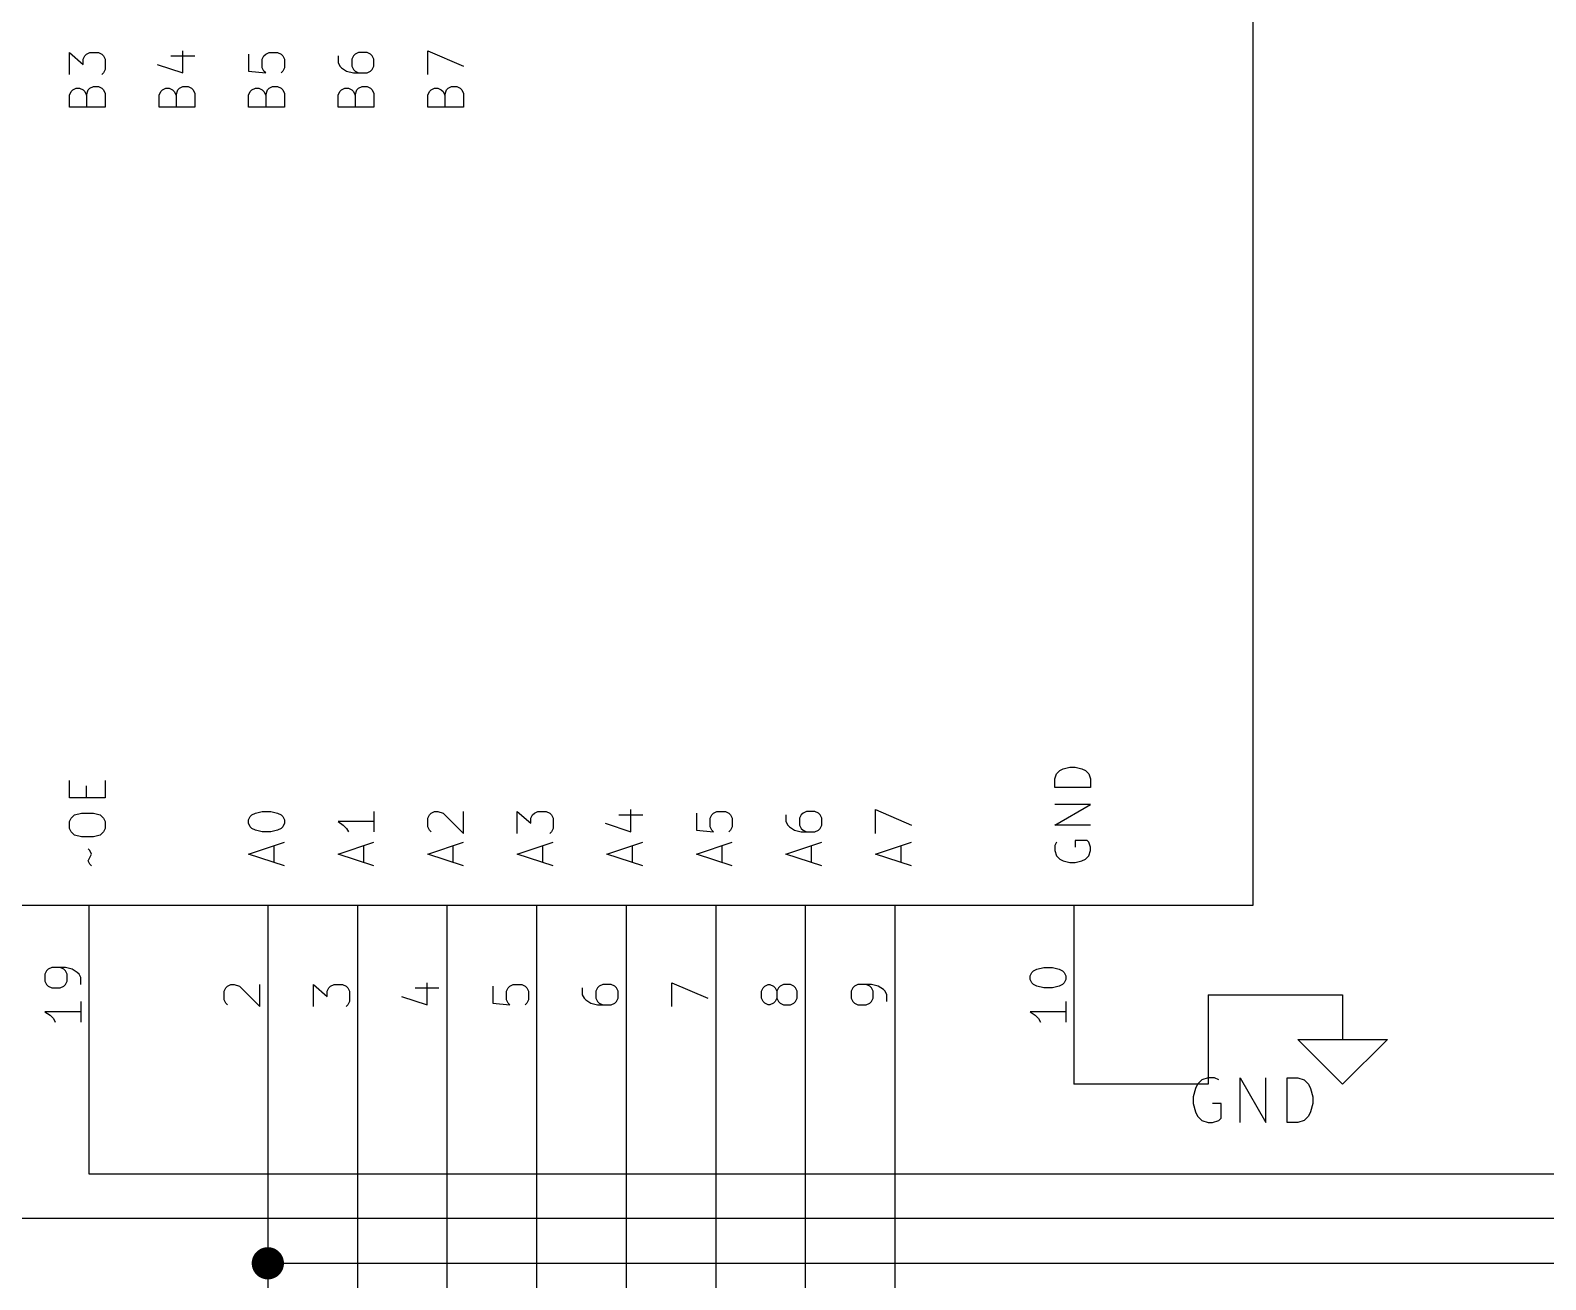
# Model space of a CAD drawing. Extents: x 0.4 to 11.3, y -7.9 to -0.4.
# Drawn here: x 4.685 to 6.377, y -3.318 to -1.923 of the extents above; entities that cross this region are included whole.
import ezdxf

# ---------------------------------------------------------------- set-up
doc = ezdxf.new("R2010")
doc.units = 0
doc.header["$MEASUREMENT"] = 0
for name, color, linetype in [('CYAN2', 4, 'CONTINUOUS'), ('GREEN3', 91, 'CONTINUOUS'), ('LYELLOW', 51, 'CONTINUOUS'), ('RED2', 1, 'CONTINUOUS'), ('RED3', 11, 'CONTINUOUS')]:
    doc.layers.add(name, color=color, linetype=linetype)

msp = doc.modelspace()

# ---------------------------------------------------------------- linework, layer by layer
at = {"layer": 'CYAN2', "linetype": 'CONTINUOUS'}
for p, q in [((4.7285, -1.9724), (4.7285, -1.9476)), ((4.7285, -1.9476), (4.7437, -1.9609)), ((4.7285, -1.9724), (4.7285, -1.9476)), ((4.7285, -1.9476), (4.7437, -1.9609)), ((4.7437, -1.9552), (4.7456, -1.9514)), ((4.7437, -1.9552), (4.7456, -1.9514)), ((4.7437, -1.9609), (4.7437, -1.9552)), ((4.7437, -1.9609), (4.7437, -1.9552)), ((4.7456, -1.9514), (4.7476, -1.9495)), ((4.7456, -1.9514), (4.7476, -1.9495)), ((4.7476, -1.9495), (4.7514, -1.9476)), ((4.7476, -1.9495), (4.7514, -1.9476)), ((4.7514, -1.9476), (4.7609, -1.9476)), ((4.7514, -1.9476), (4.7609, -1.9476)), ((4.7609, -1.9476), (4.7647, -1.9495)), ((4.7609, -1.9476), (4.7647, -1.9495)), ((4.7647, -1.9495), (4.7666, -1.9514)), ((4.7647, -1.9495), (4.7666, -1.9514)), ((4.7666, -1.9514), (4.7685, -1.9552)), ((4.7666, -1.9514), (4.7685, -1.9552)), ((4.7685, -1.9552), (4.7685, -1.9667)), ((4.7685, -1.9552), (4.7685, -1.9667)), ((4.8266, -1.9609), (4.8552, -1.9705)), ((4.8266, -1.9609), (4.8552, -1.9705)), ((4.8418, -1.9514), (4.8685, -1.9514)), ((4.8418, -1.9514), (4.8685, -1.9514)), ((4.8552, -1.9705), (4.8552, -1.9457)), ((4.8552, -1.9705), (4.8552, -1.9457)), ((4.9285, -1.9495), (4.9285, -1.9686)), ((4.9285, -1.9495), (4.9285, -1.9686)), ((4.9437, -1.9552), (4.9456, -1.9514)), ((4.9437, -1.9552), (4.9456, -1.9514)), ((4.9437, -1.9648), (4.9437, -1.9552)), ((4.9437, -1.9648), (4.9437, -1.9552)), ((4.9456, -1.9514), (4.9476, -1.9495)), ((4.9456, -1.9514), (4.9476, -1.9495)), ((4.9476, -1.9495), (4.9514, -1.9476)), ((4.9476, -1.9495), (4.9514, -1.9476)), ((4.9514, -1.9476), (4.9609, -1.9476)), ((4.9514, -1.9476), (4.9609, -1.9476)), ((4.9609, -1.9476), (4.9647, -1.9495)), ((4.9609, -1.9476), (4.9647, -1.9495)), ((4.9647, -1.9495), (4.9666, -1.9514)), ((4.9647, -1.9495), (4.9666, -1.9514)), ((4.9666, -1.9514), (4.9685, -1.9552)), ((4.9666, -1.9514), (4.9685, -1.9552)), ((4.9685, -1.9552), (4.9685, -1.9648)), ((4.9685, -1.9552), (4.9685, -1.9648)), ((5.0285, -1.9514), (5.0285, -1.959)), ((5.0285, -1.9514), (5.0285, -1.959)), ((5.0285, -1.959), (5.0304, -1.9629)), ((5.0285, -1.959), (5.0304, -1.9629)), ((5.0456, -1.9514), (5.0437, -1.9552)), ((5.0456, -1.9514), (5.0437, -1.9552)), ((5.0437, -1.9552), (5.0437, -1.9629)), ((5.0437, -1.9552), (5.0437, -1.9629)), ((5.0476, -1.9495), (5.0456, -1.9514)), ((5.0476, -1.9495), (5.0456, -1.9514)), ((5.0514, -1.9476), (5.0476, -1.9495)), ((5.0514, -1.9476), (5.0476, -1.9495)), ((5.0609, -1.9476), (5.0514, -1.9476)), ((5.0609, -1.9476), (5.0514, -1.9476)), ((5.0647, -1.9495), (5.0609, -1.9476)), ((5.0647, -1.9495), (5.0609, -1.9476)), ((5.0666, -1.9514), (5.0647, -1.9495)), ((5.0666, -1.9514), (5.0647, -1.9495)), ((5.0685, -1.9552), (5.0666, -1.9514)), ((5.0685, -1.9552), (5.0666, -1.9514)), ((5.0685, -1.9629), (5.0685, -1.9552)), ((5.0685, -1.9629), (5.0685, -1.9552)), ((5.1285, -1.9724), (5.1285, -1.9457)), ((5.1285, -1.9457), (5.1685, -1.9629)), ((5.1285, -1.9724), (5.1285, -1.9457)), ((5.1285, -1.9457), (5.1685, -1.9629)), ((4.7666, -1.9705), (4.7647, -1.9724)), ((4.7666, -1.9705), (4.7647, -1.9724)), ((4.7685, -1.9667), (4.7666, -1.9705)), ((4.7685, -1.9667), (4.7666, -1.9705)), ((4.9285, -1.9686), (4.9476, -1.9705)), ((4.9285, -1.9686), (4.9476, -1.9705)), ((4.9456, -1.9686), (4.9437, -1.9648)), ((4.9456, -1.9686), (4.9437, -1.9648)), ((4.9476, -1.9705), (4.9456, -1.9686)), ((4.9476, -1.9705), (4.9456, -1.9686)), ((4.9666, -1.9686), (4.9647, -1.9705)), ((4.9666, -1.9686), (4.9647, -1.9705)), ((4.9685, -1.9648), (4.9666, -1.9686)), ((4.9685, -1.9648), (4.9666, -1.9686)), ((5.0304, -1.9629), (5.0323, -1.9648)), ((5.0304, -1.9629), (5.0323, -1.9648)), ((5.0323, -1.9648), (5.038, -1.9686)), ((5.0323, -1.9648), (5.038, -1.9686)), ((5.038, -1.9686), (5.0456, -1.9705)), ((5.038, -1.9686), (5.0456, -1.9705)), ((5.0437, -1.9629), (5.0456, -1.9667)), ((5.0437, -1.9629), (5.0456, -1.9667)), ((5.0456, -1.9667), (5.0476, -1.9686)), ((5.0456, -1.9667), (5.0476, -1.9686)), ((5.0456, -1.9705), (5.0609, -1.9705)), ((5.0456, -1.9705), (5.0609, -1.9705)), ((5.0476, -1.9686), (5.0514, -1.9705)), ((5.0476, -1.9686), (5.0514, -1.9705)), ((5.0609, -1.9705), (5.0647, -1.9686)), ((5.0609, -1.9705), (5.0647, -1.9686)), ((5.0647, -1.9686), (5.0666, -1.9667)), ((5.0647, -1.9686), (5.0666, -1.9667)), ((5.0666, -1.9667), (5.0685, -1.9629)), ((5.0666, -1.9667), (5.0685, -1.9629)), ((4.7285, -1.9952), (4.7304, -1.9914)), ((4.7285, -1.9952), (4.7304, -1.9914)), ((4.7285, -2.0086), (4.7285, -1.9952)), ((4.7285, -2.0086), (4.7285, -1.9952)), ((4.7304, -1.9914), (4.7323, -1.9895)), ((4.7304, -1.9914), (4.7323, -1.9895)), ((4.7323, -1.9895), (4.7361, -1.9876)), ((4.7323, -1.9895), (4.7361, -1.9876)), ((4.7361, -1.9876), (4.7399, -1.9876)), ((4.7361, -1.9876), (4.7399, -1.9876)), ((4.7399, -1.9876), (4.7437, -1.9895)), ((4.7399, -1.9876), (4.7437, -1.9895)), ((4.7437, -1.9895), (4.7456, -1.9914)), ((4.7437, -1.9895), (4.7456, -1.9914)), ((4.7456, -1.9914), (4.7476, -1.9952)), ((4.7456, -1.9914), (4.7476, -1.9952)), ((4.7476, -1.9952), (4.7495, -1.9895)), ((4.7476, -1.9952), (4.7495, -1.9895)), ((4.7476, -1.9952), (4.7476, -2.0086)), ((4.7476, -1.9952), (4.7476, -2.0086)), ((4.7495, -1.9895), (4.7514, -1.9876)), ((4.7495, -1.9895), (4.7514, -1.9876)), ((4.7514, -1.9876), (4.7552, -1.9857)), ((4.7514, -1.9876), (4.7552, -1.9857)), ((4.7552, -1.9857), (4.7609, -1.9857)), ((4.7552, -1.9857), (4.7609, -1.9857)), ((4.7609, -1.9857), (4.7647, -1.9876)), ((4.7609, -1.9857), (4.7647, -1.9876)), ((4.7647, -1.9876), (4.7666, -1.9895)), ((4.7647, -1.9876), (4.7666, -1.9895)), ((4.7666, -1.9895), (4.7685, -1.9933)), ((4.7666, -1.9895), (4.7685, -1.9933)), ((4.7685, -1.9933), (4.7685, -2.0086)), ((4.7685, -1.9933), (4.7685, -2.0086)), ((4.8285, -1.9952), (4.8304, -1.9914)), ((4.8285, -1.9952), (4.8304, -1.9914)), ((4.8285, -2.0086), (4.8285, -1.9952)), ((4.8285, -2.0086), (4.8285, -1.9952)), ((4.8304, -1.9914), (4.8323, -1.9895)), ((4.8304, -1.9914), (4.8323, -1.9895)), ((4.8323, -1.9895), (4.8361, -1.9876)), ((4.8323, -1.9895), (4.8361, -1.9876)), ((4.8361, -1.9876), (4.8399, -1.9876)), ((4.8361, -1.9876), (4.8399, -1.9876)), ((4.8399, -1.9876), (4.8437, -1.9895)), ((4.8399, -1.9876), (4.8437, -1.9895)), ((4.8437, -1.9895), (4.8456, -1.9914)), ((4.8437, -1.9895), (4.8456, -1.9914)), ((4.8456, -1.9914), (4.8476, -1.9952)), ((4.8456, -1.9914), (4.8476, -1.9952)), ((4.8476, -1.9952), (4.8495, -1.9895)), ((4.8476, -1.9952), (4.8495, -1.9895)), ((4.8476, -1.9952), (4.8476, -2.0086)), ((4.8476, -1.9952), (4.8476, -2.0086)), ((4.8495, -1.9895), (4.8514, -1.9876)), ((4.8495, -1.9895), (4.8514, -1.9876)), ((4.8514, -1.9876), (4.8552, -1.9857)), ((4.8514, -1.9876), (4.8552, -1.9857)), ((4.8552, -1.9857), (4.8609, -1.9857)), ((4.8552, -1.9857), (4.8609, -1.9857)), ((4.8609, -1.9857), (4.8647, -1.9876)), ((4.8609, -1.9857), (4.8647, -1.9876)), ((4.8647, -1.9876), (4.8666, -1.9895)), ((4.8647, -1.9876), (4.8666, -1.9895)), ((4.8666, -1.9895), (4.8685, -1.9933)), ((4.8666, -1.9895), (4.8685, -1.9933)), ((4.8685, -1.9933), (4.8685, -2.0086)), ((4.8685, -1.9933), (4.8685, -2.0086)), ((4.9285, -1.9952), (4.9304, -1.9914)), ((4.9285, -1.9952), (4.9304, -1.9914)), ((4.9285, -2.0086), (4.9285, -1.9952)), ((4.9285, -2.0086), (4.9285, -1.9952)), ((4.9304, -1.9914), (4.9323, -1.9895)), ((4.9304, -1.9914), (4.9323, -1.9895)), ((4.9323, -1.9895), (4.9361, -1.9876)), ((4.9323, -1.9895), (4.9361, -1.9876)), ((4.9361, -1.9876), (4.9399, -1.9876)), ((4.9361, -1.9876), (4.9399, -1.9876)), ((4.9399, -1.9876), (4.9437, -1.9895)), ((4.9399, -1.9876), (4.9437, -1.9895)), ((4.9437, -1.9895), (4.9456, -1.9914)), ((4.9437, -1.9895), (4.9456, -1.9914)), ((4.9456, -1.9914), (4.9476, -1.9952)), ((4.9456, -1.9914), (4.9476, -1.9952)), ((4.9476, -1.9952), (4.9495, -1.9895)), ((4.9476, -1.9952), (4.9495, -1.9895)), ((4.9476, -1.9952), (4.9476, -2.0086)), ((4.9476, -1.9952), (4.9476, -2.0086)), ((4.9495, -1.9895), (4.9514, -1.9876)), ((4.9495, -1.9895), (4.9514, -1.9876)), ((4.9514, -1.9876), (4.9552, -1.9857)), ((4.9514, -1.9876), (4.9552, -1.9857)), ((4.9552, -1.9857), (4.9609, -1.9857)), ((4.9552, -1.9857), (4.9609, -1.9857)), ((4.9609, -1.9857), (4.9647, -1.9876)), ((4.9609, -1.9857), (4.9647, -1.9876)), ((4.9647, -1.9876), (4.9666, -1.9895)), ((4.9647, -1.9876), (4.9666, -1.9895)), ((4.9666, -1.9895), (4.9685, -1.9933)), ((4.9666, -1.9895), (4.9685, -1.9933)), ((4.9685, -1.9933), (4.9685, -2.0086)), ((4.9685, -1.9933), (4.9685, -2.0086)), ((5.0285, -1.9952), (5.0304, -1.9914)), ((5.0285, -1.9952), (5.0304, -1.9914)), ((5.0285, -2.0086), (5.0285, -1.9952)), ((5.0285, -2.0086), (5.0285, -1.9952)), ((5.0304, -1.9914), (5.0323, -1.9895)), ((5.0304, -1.9914), (5.0323, -1.9895)), ((5.0323, -1.9895), (5.0361, -1.9876)), ((5.0323, -1.9895), (5.0361, -1.9876)), ((5.0361, -1.9876), (5.0399, -1.9876)), ((5.0361, -1.9876), (5.0399, -1.9876)), ((5.0399, -1.9876), (5.0437, -1.9895)), ((5.0399, -1.9876), (5.0437, -1.9895)), ((5.0437, -1.9895), (5.0456, -1.9914)), ((5.0437, -1.9895), (5.0456, -1.9914)), ((5.0456, -1.9914), (5.0476, -1.9952)), ((5.0456, -1.9914), (5.0476, -1.9952)), ((5.0476, -1.9952), (5.0495, -1.9895)), ((5.0476, -1.9952), (5.0495, -1.9895)), ((5.0476, -1.9952), (5.0476, -2.0086)), ((5.0476, -1.9952), (5.0476, -2.0086)), ((5.0495, -1.9895), (5.0514, -1.9876)), ((5.0495, -1.9895), (5.0514, -1.9876)), ((5.0514, -1.9876), (5.0552, -1.9857)), ((5.0514, -1.9876), (5.0552, -1.9857)), ((5.0552, -1.9857), (5.0609, -1.9857)), ((5.0552, -1.9857), (5.0609, -1.9857)), ((5.0609, -1.9857), (5.0647, -1.9876)), ((5.0609, -1.9857), (5.0647, -1.9876)), ((5.0647, -1.9876), (5.0666, -1.9895)), ((5.0647, -1.9876), (5.0666, -1.9895)), ((5.0666, -1.9895), (5.0685, -1.9933)), ((5.0666, -1.9895), (5.0685, -1.9933)), ((5.0685, -1.9933), (5.0685, -2.0086)), ((5.0685, -1.9933), (5.0685, -2.0086)), ((5.1285, -1.9952), (5.1304, -1.9914)), ((5.1285, -1.9952), (5.1304, -1.9914)), ((5.1285, -2.0086), (5.1285, -1.9952)), ((5.1285, -2.0086), (5.1285, -1.9952)), ((5.1304, -1.9914), (5.1323, -1.9895)), ((5.1304, -1.9914), (5.1323, -1.9895)), ((5.1323, -1.9895), (5.1361, -1.9876)), ((5.1323, -1.9895), (5.1361, -1.9876)), ((5.1361, -1.9876), (5.1399, -1.9876)), ((5.1361, -1.9876), (5.1399, -1.9876)), ((5.1399, -1.9876), (5.1437, -1.9895)), ((5.1399, -1.9876), (5.1437, -1.9895)), ((5.1437, -1.9895), (5.1456, -1.9914)), ((5.1437, -1.9895), (5.1456, -1.9914)), ((5.1456, -1.9914), (5.1476, -1.9952)), ((5.1456, -1.9914), (5.1476, -1.9952)), ((5.1476, -1.9952), (5.1495, -1.9895)), ((5.1476, -1.9952), (5.1495, -1.9895)), ((5.1476, -1.9952), (5.1476, -2.0086)), ((5.1476, -1.9952), (5.1476, -2.0086)), ((5.1495, -1.9895), (5.1514, -1.9876)), ((5.1495, -1.9895), (5.1514, -1.9876)), ((5.1514, -1.9876), (5.1552, -1.9857)), ((5.1514, -1.9876), (5.1552, -1.9857)), ((5.1552, -1.9857), (5.1609, -1.9857)), ((5.1552, -1.9857), (5.1609, -1.9857)), ((5.1609, -1.9857), (5.1647, -1.9876)), ((5.1609, -1.9857), (5.1647, -1.9876)), ((5.1647, -1.9876), (5.1666, -1.9895)), ((5.1647, -1.9876), (5.1666, -1.9895)), ((5.1666, -1.9895), (5.1685, -1.9933)), ((5.1666, -1.9895), (5.1685, -1.9933)), ((5.1685, -1.9933), (5.1685, -2.0086)), ((5.1685, -1.9933), (5.1685, -2.0086)), ((4.7685, -2.0086), (4.7285, -2.0086)), ((4.7685, -2.0086), (4.7285, -2.0086)), ((4.8685, -2.0086), (4.8285, -2.0086)), ((4.8685, -2.0086), (4.8285, -2.0086)), ((4.9685, -2.0086), (4.9285, -2.0086)), ((4.9685, -2.0086), (4.9285, -2.0086)), ((5.0685, -2.0086), (5.0285, -2.0086)), ((5.0685, -2.0086), (5.0285, -2.0086)), ((5.1685, -2.0086), (5.1285, -2.0086)), ((5.1685, -2.0086), (5.1285, -2.0086)), ((5.8285, -2.759), (5.8304, -2.7533)), ((5.8285, -2.759), (5.8304, -2.7533)), ((5.8304, -2.7533), (5.8342, -2.7495)), ((5.8304, -2.7533), (5.8342, -2.7495)), ((5.8342, -2.7495), (5.838, -2.7476)), ((5.8342, -2.7495), (5.838, -2.7476)), ((5.838, -2.7476), (5.8456, -2.7457)), ((5.838, -2.7476), (5.8456, -2.7457)), ((5.8456, -2.7457), (5.8514, -2.7457)), ((5.8456, -2.7457), (5.8514, -2.7457)), ((5.8514, -2.7457), (5.859, -2.7476)), ((5.8514, -2.7457), (5.859, -2.7476)), ((5.859, -2.7476), (5.8628, -2.7495)), ((5.859, -2.7476), (5.8628, -2.7495)), ((5.8628, -2.7495), (5.8666, -2.7533)), ((5.8628, -2.7495), (5.8666, -2.7533)), ((5.8666, -2.7533), (5.8685, -2.759)), ((5.8666, -2.7533), (5.8685, -2.759)), ((4.7285, -2.78), (4.7285, -2.7609)), ((4.7285, -2.78), (4.7285, -2.7609)), ((4.7476, -2.78), (4.7476, -2.7667)), ((4.7476, -2.78), (4.7476, -2.7667)), ((4.7685, -2.7609), (4.7685, -2.78)), ((4.7685, -2.7609), (4.7685, -2.78)), ((5.8285, -2.7686), (5.8285, -2.759)), ((5.8285, -2.7686), (5.8285, -2.759)), ((5.8685, -2.7686), (5.8285, -2.7686)), ((5.8685, -2.7686), (5.8285, -2.7686)), ((5.8685, -2.759), (5.8685, -2.7686)), ((5.8685, -2.759), (5.8685, -2.7686)), ((4.7685, -2.78), (4.7285, -2.78)), ((4.7685, -2.78), (4.7285, -2.78)), ((5.8285, -2.8105), (5.8685, -2.7876)), ((5.8685, -2.7876), (5.8285, -2.7876)), ((5.8285, -2.8105), (5.8685, -2.7876)), ((5.8685, -2.7876), (5.8285, -2.7876)), ((4.7285, -2.8067), (4.7304, -2.8029)), ((4.7285, -2.8067), (4.7304, -2.8029)), ((4.7285, -2.8143), (4.7285, -2.8067)), ((4.7285, -2.8143), (4.7285, -2.8067)), ((4.7304, -2.8029), (4.7342, -2.799)), ((4.7304, -2.8029), (4.7342, -2.799)), ((4.7342, -2.799), (4.7418, -2.7971)), ((4.7342, -2.799), (4.7418, -2.7971)), ((4.7418, -2.7971), (4.7552, -2.7971)), ((4.7418, -2.7971), (4.7552, -2.7971)), ((4.7552, -2.7971), (4.7628, -2.799)), ((4.7552, -2.7971), (4.7628, -2.799)), ((4.7628, -2.799), (4.7666, -2.8029)), ((4.7628, -2.799), (4.7666, -2.8029)), ((4.7666, -2.8029), (4.7685, -2.8067)), ((4.7666, -2.8029), (4.7685, -2.8067)), ((4.7685, -2.8067), (4.7685, -2.8143)), ((4.7685, -2.8067), (4.7685, -2.8143)), ((4.9285, -2.8048), (4.9304, -2.8009)), ((4.9285, -2.8048), (4.9304, -2.8009)), ((4.9285, -2.8086), (4.9285, -2.8048)), ((4.9285, -2.8086), (4.9285, -2.8048)), ((4.9304, -2.8009), (4.9323, -2.799)), ((4.9304, -2.8009), (4.9323, -2.799)), ((4.9323, -2.799), (4.9361, -2.7971)), ((4.9323, -2.799), (4.9361, -2.7971)), ((4.9361, -2.7971), (4.9437, -2.7952)), ((4.9361, -2.7971), (4.9437, -2.7952)), ((4.9437, -2.7952), (4.9533, -2.7952)), ((4.9437, -2.7952), (4.9533, -2.7952)), ((4.9533, -2.7952), (4.9609, -2.7971)), ((4.9533, -2.7952), (4.9609, -2.7971)), ((4.9609, -2.7971), (4.9647, -2.799)), ((4.9609, -2.7971), (4.9647, -2.799)), ((4.9647, -2.799), (4.9666, -2.8009)), ((4.9647, -2.799), (4.9666, -2.8009)), ((4.9666, -2.8009), (4.9685, -2.8048)), ((4.9666, -2.8009), (4.9685, -2.8048)), ((4.9685, -2.8048), (4.9685, -2.8086)), ((4.9685, -2.8048), (4.9685, -2.8086)), ((5.0685, -2.8067), (5.0285, -2.8067)), ((5.0285, -2.8067), (5.0342, -2.8105)), ((5.0685, -2.8067), (5.0285, -2.8067)), ((5.0285, -2.8067), (5.0342, -2.8105)), ((5.0685, -2.7952), (5.0685, -2.8181)), ((5.0685, -2.7952), (5.0685, -2.8181)), ((5.1285, -2.8029), (5.1304, -2.799)), ((5.1285, -2.8029), (5.1304, -2.799)), ((5.1285, -2.8124), (5.1285, -2.8029)), ((5.1285, -2.8124), (5.1285, -2.8029)), ((5.1304, -2.799), (5.1323, -2.7971)), ((5.1304, -2.799), (5.1323, -2.7971)), ((5.1323, -2.7971), (5.1361, -2.7952)), ((5.1323, -2.7971), (5.1361, -2.7952)), ((5.1361, -2.7952), (5.1399, -2.7952)), ((5.1361, -2.7952), (5.1399, -2.7952)), ((5.1399, -2.7952), (5.1456, -2.7971)), ((5.1399, -2.7952), (5.1456, -2.7971)), ((5.1456, -2.7971), (5.1685, -2.82)), ((5.1456, -2.7971), (5.1685, -2.82)), ((5.1685, -2.82), (5.1685, -2.7952)), ((5.1685, -2.82), (5.1685, -2.7952)), ((5.2285, -2.82), (5.2285, -2.7952)), ((5.2285, -2.7952), (5.2437, -2.8086)), ((5.2285, -2.82), (5.2285, -2.7952)), ((5.2285, -2.7952), (5.2437, -2.8086)), ((5.2437, -2.8029), (5.2456, -2.799)), ((5.2437, -2.8029), (5.2456, -2.799)), ((5.2437, -2.8086), (5.2437, -2.8029)), ((5.2437, -2.8086), (5.2437, -2.8029)), ((5.2456, -2.799), (5.2476, -2.7971)), ((5.2456, -2.799), (5.2476, -2.7971)), ((5.2476, -2.7971), (5.2514, -2.7952)), ((5.2476, -2.7971), (5.2514, -2.7952)), ((5.2514, -2.7952), (5.2609, -2.7952)), ((5.2514, -2.7952), (5.2609, -2.7952)), ((5.2609, -2.7952), (5.2647, -2.7971)), ((5.2609, -2.7952), (5.2647, -2.7971)), ((5.2647, -2.7971), (5.2666, -2.799)), ((5.2647, -2.7971), (5.2666, -2.799)), ((5.2666, -2.799), (5.2685, -2.8029)), ((5.2666, -2.799), (5.2685, -2.8029)), ((5.2685, -2.8029), (5.2685, -2.8143)), ((5.2685, -2.8029), (5.2685, -2.8143)), ((5.3418, -2.799), (5.3685, -2.799)), ((5.3418, -2.799), (5.3685, -2.799)), ((5.3552, -2.8181), (5.3552, -2.7933)), ((5.3552, -2.8181), (5.3552, -2.7933)), ((5.4285, -2.7971), (5.4285, -2.8162)), ((5.4285, -2.7971), (5.4285, -2.8162)), ((5.4437, -2.8029), (5.4456, -2.799)), ((5.4437, -2.8029), (5.4456, -2.799)), ((5.4437, -2.8124), (5.4437, -2.8029)), ((5.4437, -2.8124), (5.4437, -2.8029)), ((5.4456, -2.799), (5.4476, -2.7971)), ((5.4456, -2.799), (5.4476, -2.7971)), ((5.4476, -2.7971), (5.4514, -2.7952)), ((5.4476, -2.7971), (5.4514, -2.7952)), ((5.4514, -2.7952), (5.4609, -2.7952)), ((5.4514, -2.7952), (5.4609, -2.7952)), ((5.4609, -2.7952), (5.4647, -2.7971)), ((5.4609, -2.7952), (5.4647, -2.7971)), ((5.4647, -2.7971), (5.4666, -2.799)), ((5.4647, -2.7971), (5.4666, -2.799)), ((5.4666, -2.799), (5.4685, -2.8029)), ((5.4666, -2.799), (5.4685, -2.8029)), ((5.4685, -2.8029), (5.4685, -2.8124)), ((5.4685, -2.8029), (5.4685, -2.8124)), ((5.5285, -2.799), (5.5285, -2.8067)), ((5.5285, -2.799), (5.5285, -2.8067)), ((5.5285, -2.8067), (5.5304, -2.8105)), ((5.5285, -2.8067), (5.5304, -2.8105)), ((5.5456, -2.799), (5.5437, -2.8029)), ((5.5456, -2.799), (5.5437, -2.8029)), ((5.5437, -2.8029), (5.5437, -2.8105)), ((5.5437, -2.8029), (5.5437, -2.8105)), ((5.5476, -2.7971), (5.5456, -2.799)), ((5.5476, -2.7971), (5.5456, -2.799)), ((5.5514, -2.7952), (5.5476, -2.7971)), ((5.5514, -2.7952), (5.5476, -2.7971)), ((5.5609, -2.7952), (5.5514, -2.7952)), ((5.5609, -2.7952), (5.5514, -2.7952)), ((5.5647, -2.7971), (5.5609, -2.7952)), ((5.5647, -2.7971), (5.5609, -2.7952)), ((5.5666, -2.799), (5.5647, -2.7971)), ((5.5666, -2.799), (5.5647, -2.7971)), ((5.5685, -2.8029), (5.5666, -2.799)), ((5.5685, -2.8029), (5.5666, -2.799)), ((5.5685, -2.8105), (5.5685, -2.8029)), ((5.5685, -2.8105), (5.5685, -2.8029)), ((5.6285, -2.82), (5.6285, -2.7933)), ((5.6285, -2.7933), (5.6685, -2.8105)), ((5.6285, -2.82), (5.6285, -2.7933)), ((5.6285, -2.7933), (5.6685, -2.8105)), ((4.7304, -2.8181), (4.7285, -2.8143)), ((4.7304, -2.8181), (4.7285, -2.8143)), ((4.7342, -2.8219), (4.7304, -2.8181)), ((4.7342, -2.8219), (4.7304, -2.8181)), ((4.7418, -2.8238), (4.7342, -2.8219)), ((4.7418, -2.8238), (4.7342, -2.8219)), ((4.7552, -2.8238), (4.7418, -2.8238)), ((4.7552, -2.8238), (4.7418, -2.8238)), ((4.7628, -2.8219), (4.7552, -2.8238)), ((4.7628, -2.8219), (4.7552, -2.8238)), ((4.7666, -2.8181), (4.7628, -2.8219)), ((4.7666, -2.8181), (4.7628, -2.8219)), ((4.7685, -2.8143), (4.7666, -2.8181)), ((4.7685, -2.8143), (4.7666, -2.8181)), ((4.9304, -2.8124), (4.9285, -2.8086)), ((4.9304, -2.8124), (4.9285, -2.8086)), ((4.9323, -2.8143), (4.9304, -2.8124)), ((4.9323, -2.8143), (4.9304, -2.8124)), ((4.9361, -2.8162), (4.9323, -2.8143)), ((4.9361, -2.8162), (4.9323, -2.8143)), ((4.9437, -2.8181), (4.9361, -2.8162)), ((4.9437, -2.8181), (4.9361, -2.8162)), ((4.9533, -2.8181), (4.9437, -2.8181)), ((4.9533, -2.8181), (4.9437, -2.8181)), ((4.9609, -2.8162), (4.9533, -2.8181)), ((4.9609, -2.8162), (4.9533, -2.8181)), ((4.9647, -2.8143), (4.9609, -2.8162)), ((4.9647, -2.8143), (4.9609, -2.8162)), ((4.9666, -2.8124), (4.9647, -2.8143)), ((4.9666, -2.8124), (4.9647, -2.8143)), ((4.9685, -2.8086), (4.9666, -2.8124)), ((4.9685, -2.8086), (4.9666, -2.8124)), ((5.0342, -2.8105), (5.038, -2.8143)), ((5.0342, -2.8105), (5.038, -2.8143)), ((5.038, -2.8143), (5.0399, -2.8181)), ((5.038, -2.8143), (5.0399, -2.8181)), ((5.1304, -2.8162), (5.1285, -2.8124)), ((5.1304, -2.8162), (5.1285, -2.8124)), ((5.1323, -2.8181), (5.1304, -2.8162)), ((5.1323, -2.8181), (5.1304, -2.8162)), ((5.2666, -2.8181), (5.2647, -2.82)), ((5.2666, -2.8181), (5.2647, -2.82)), ((5.2685, -2.8143), (5.2666, -2.8181)), ((5.2685, -2.8143), (5.2666, -2.8181)), ((5.3266, -2.8086), (5.3552, -2.8181)), ((5.3266, -2.8086), (5.3552, -2.8181)), ((5.4285, -2.8162), (5.4476, -2.8181)), ((5.4285, -2.8162), (5.4476, -2.8181)), ((5.4456, -2.8162), (5.4437, -2.8124)), ((5.4456, -2.8162), (5.4437, -2.8124)), ((5.4476, -2.8181), (5.4456, -2.8162)), ((5.4476, -2.8181), (5.4456, -2.8162)), ((5.4666, -2.8162), (5.4647, -2.8181)), ((5.4666, -2.8162), (5.4647, -2.8181)), ((5.4685, -2.8124), (5.4666, -2.8162)), ((5.4685, -2.8124), (5.4666, -2.8162)), ((5.5304, -2.8105), (5.5323, -2.8124)), ((5.5304, -2.8105), (5.5323, -2.8124)), ((5.5323, -2.8124), (5.538, -2.8162)), ((5.5323, -2.8124), (5.538, -2.8162)), ((5.538, -2.8162), (5.5456, -2.8181)), ((5.538, -2.8162), (5.5456, -2.8181)), ((5.5437, -2.8105), (5.5456, -2.8143)), ((5.5437, -2.8105), (5.5456, -2.8143)), ((5.5456, -2.8143), (5.5476, -2.8162)), ((5.5456, -2.8143), (5.5476, -2.8162)), ((5.5456, -2.8181), (5.5609, -2.8181)), ((5.5456, -2.8181), (5.5609, -2.8181)), ((5.5476, -2.8162), (5.5514, -2.8181)), ((5.5476, -2.8162), (5.5514, -2.8181)), ((5.5609, -2.8181), (5.5647, -2.8162)), ((5.5609, -2.8181), (5.5647, -2.8162)), ((5.5647, -2.8162), (5.5666, -2.8143)), ((5.5647, -2.8162), (5.5666, -2.8143)), ((5.5666, -2.8143), (5.5685, -2.8105)), ((5.5666, -2.8143), (5.5685, -2.8105)), ((5.8685, -2.8105), (5.8285, -2.8105)), ((5.8685, -2.8105), (5.8285, -2.8105)), ((4.7514, -2.839), (4.7495, -2.8371)), ((4.7514, -2.839), (4.7495, -2.8371)), ((4.7533, -2.8429), (4.7514, -2.839)), ((4.7533, -2.8429), (4.7514, -2.839)), ((4.9285, -2.8429), (4.9685, -2.8295)), ((4.9285, -2.8429), (4.9685, -2.8295)), ((4.9571, -2.8524), (4.9571, -2.8333)), ((4.9571, -2.8524), (4.9571, -2.8333)), ((5.0285, -2.8429), (5.0685, -2.8295)), ((5.0285, -2.8429), (5.0685, -2.8295)), ((5.0571, -2.8524), (5.0571, -2.8333)), ((5.0571, -2.8524), (5.0571, -2.8333)), ((5.1285, -2.8429), (5.1685, -2.8295)), ((5.1285, -2.8429), (5.1685, -2.8295)), ((5.1571, -2.8524), (5.1571, -2.8333)), ((5.1571, -2.8524), (5.1571, -2.8333)), ((5.2285, -2.8429), (5.2685, -2.8295)), ((5.2285, -2.8429), (5.2685, -2.8295)), ((5.2571, -2.8524), (5.2571, -2.8333)), ((5.2571, -2.8524), (5.2571, -2.8333)), ((5.3285, -2.8429), (5.3685, -2.8295)), ((5.3285, -2.8429), (5.3685, -2.8295)), ((5.3571, -2.8524), (5.3571, -2.8333)), ((5.3571, -2.8524), (5.3571, -2.8333)), ((5.4285, -2.8429), (5.4685, -2.8295)), ((5.4285, -2.8429), (5.4685, -2.8295)), ((5.4571, -2.8524), (5.4571, -2.8333)), ((5.4571, -2.8524), (5.4571, -2.8333)), ((5.5285, -2.8429), (5.5685, -2.8295)), ((5.5285, -2.8429), (5.5685, -2.8295)), ((5.5571, -2.8524), (5.5571, -2.8333)), ((5.5571, -2.8524), (5.5571, -2.8333)), ((5.6285, -2.8429), (5.6685, -2.8295)), ((5.6285, -2.8429), (5.6685, -2.8295)), ((5.6571, -2.8524), (5.6571, -2.8333)), ((5.6571, -2.8524), (5.6571, -2.8333)), ((5.8304, -2.8295), (5.8285, -2.8333)), ((5.8304, -2.8295), (5.8285, -2.8333)), ((5.8285, -2.8333), (5.8285, -2.839)), ((5.8285, -2.8333), (5.8285, -2.839)), ((5.8285, -2.839), (5.8304, -2.8448)), ((5.8285, -2.839), (5.8304, -2.8448)), ((5.8647, -2.8276), (5.8514, -2.8276)), ((5.8514, -2.8276), (5.8514, -2.8352)), ((5.8647, -2.8276), (5.8514, -2.8276)), ((5.8514, -2.8276), (5.8514, -2.8352)), ((5.8666, -2.8295), (5.8647, -2.8276)), ((5.8666, -2.8295), (5.8647, -2.8276)), ((5.8685, -2.8352), (5.8666, -2.8295)), ((5.8685, -2.8352), (5.8666, -2.8295)), ((5.8666, -2.8448), (5.8685, -2.839)), ((5.8666, -2.8448), (5.8685, -2.839)), ((5.8685, -2.839), (5.8685, -2.8352)), ((5.8685, -2.839), (5.8685, -2.8352)), ((4.7495, -2.8505), (4.7533, -2.8429)), ((4.7495, -2.8505), (4.7533, -2.8429)), ((4.7514, -2.8543), (4.7495, -2.8505)), ((4.7514, -2.8543), (4.7495, -2.8505)), ((4.7533, -2.8562), (4.7514, -2.8543)), ((4.7533, -2.8562), (4.7514, -2.8543)), ((4.9685, -2.8562), (4.9285, -2.8429)), ((4.9685, -2.8562), (4.9285, -2.8429)), ((5.0685, -2.8562), (5.0285, -2.8429)), ((5.0685, -2.8562), (5.0285, -2.8429)), ((5.1685, -2.8562), (5.1285, -2.8429)), ((5.1685, -2.8562), (5.1285, -2.8429)), ((5.2685, -2.8562), (5.2285, -2.8429)), ((5.2685, -2.8562), (5.2285, -2.8429)), ((5.3685, -2.8562), (5.3285, -2.8429)), ((5.3685, -2.8562), (5.3285, -2.8429)), ((5.4685, -2.8562), (5.4285, -2.8429)), ((5.4685, -2.8562), (5.4285, -2.8429)), ((5.5685, -2.8562), (5.5285, -2.8429)), ((5.5685, -2.8562), (5.5285, -2.8429)), ((5.6685, -2.8562), (5.6285, -2.8429)), ((5.6685, -2.8562), (5.6285, -2.8429)), ((5.8304, -2.8448), (5.8342, -2.8486)), ((5.8304, -2.8448), (5.8342, -2.8486)), ((5.8342, -2.8486), (5.838, -2.8505)), ((5.8342, -2.8486), (5.838, -2.8505)), ((5.838, -2.8505), (5.8456, -2.8524)), ((5.838, -2.8505), (5.8456, -2.8524)), ((5.8456, -2.8524), (5.8514, -2.8524)), ((5.8456, -2.8524), (5.8514, -2.8524)), ((5.8514, -2.8524), (5.859, -2.8505)), ((5.8514, -2.8524), (5.859, -2.8505)), ((5.859, -2.8505), (5.8628, -2.8486)), ((5.859, -2.8505), (5.8628, -2.8486)), ((5.8628, -2.8486), (5.8666, -2.8448)), ((5.8628, -2.8486), (5.8666, -2.8448)), ((5.9929, -3.0952), (5.9881, -3.0999)), ((5.9929, -3.0952), (5.9881, -3.0999)), ((6, -3.0928), (5.9929, -3.0952)), ((6, -3.0928), (5.9929, -3.0952)), ((6.0071, -3.0928), (6, -3.0928)), ((6.0071, -3.0928), (6, -3.0928)), ((6.0119, -3.0952), (6.0071, -3.0928)), ((6.0119, -3.0952), (6.0071, -3.0928)), ((6.0357, -3.1428), (6.0357, -3.0928)), ((6.0357, -3.0928), (6.0643, -3.1428)), ((6.0357, -3.1428), (6.0357, -3.0928)), ((6.0357, -3.0928), (6.0643, -3.1428)), ((6.0643, -3.1428), (6.0643, -3.0928)), ((6.0643, -3.1428), (6.0643, -3.0928)), ((6.0881, -3.1428), (6.0881, -3.0928)), ((6.0881, -3.0928), (6.1, -3.0928)), ((6.0881, -3.1428), (6.0881, -3.0928)), ((6.0881, -3.0928), (6.1, -3.0928)), ((6.1, -3.0928), (6.1071, -3.0952)), ((6.1, -3.0928), (6.1071, -3.0952)), ((6.1071, -3.0952), (6.1119, -3.0999)), ((6.1071, -3.0952), (6.1119, -3.0999)), ((5.9857, -3.1047), (5.9833, -3.1142)), ((5.9857, -3.1047), (5.9833, -3.1142)), ((5.9881, -3.0999), (5.9857, -3.1047)), ((5.9881, -3.0999), (5.9857, -3.1047)), ((6.1119, -3.0999), (6.1143, -3.1047)), ((6.1119, -3.0999), (6.1143, -3.1047)), ((6.1143, -3.1047), (6.1167, -3.1142)), ((6.1143, -3.1047), (6.1167, -3.1142)), ((5.9833, -3.1142), (5.9833, -3.1214)), ((5.9833, -3.1142), (5.9833, -3.1214)), ((5.9833, -3.1214), (5.9857, -3.1309)), ((5.9833, -3.1214), (5.9857, -3.1309)), ((6.0143, -3.1214), (6.0048, -3.1214)), ((6.0143, -3.1214), (6.0048, -3.1214)), ((6.0143, -3.138), (6.0143, -3.1214)), ((6.0143, -3.138), (6.0143, -3.1214)), ((6.1167, -3.1214), (6.1143, -3.1309)), ((6.1167, -3.1214), (6.1143, -3.1309)), ((6.1167, -3.1142), (6.1167, -3.1214)), ((6.1167, -3.1142), (6.1167, -3.1214)), ((5.9857, -3.1309), (5.9881, -3.1357)), ((5.9857, -3.1309), (5.9881, -3.1357)), ((5.9881, -3.1357), (5.9929, -3.1404)), ((5.9881, -3.1357), (5.9929, -3.1404)), ((5.9929, -3.1404), (6, -3.1428)), ((5.9929, -3.1404), (6, -3.1428)), ((6, -3.1428), (6.0048, -3.1428)), ((6, -3.1428), (6.0048, -3.1428)), ((6.0048, -3.1428), (6.0119, -3.1404)), ((6.0048, -3.1428), (6.0119, -3.1404)), ((6.0119, -3.1404), (6.0143, -3.138)), ((6.0119, -3.1404), (6.0143, -3.138)), ((6.1, -3.1428), (6.0881, -3.1428)), ((6.1, -3.1428), (6.0881, -3.1428)), ((6.1071, -3.1404), (6.1, -3.1428)), ((6.1071, -3.1404), (6.1, -3.1428)), ((6.1119, -3.1357), (6.1071, -3.1404)), ((6.1119, -3.1357), (6.1071, -3.1404)), ((6.1143, -3.1309), (6.1119, -3.1357)), ((6.1143, -3.1309), (6.1119, -3.1357))]:
    msp.add_line(p, q, dxfattribs=at)
at = {"layer": 'GREEN3', "linetype": 'CONTINUOUS'}
for p, q in [((6, -3), (6.15, -3)), ((6, -3), (6, -3.1)), ((4.75, -3.1), (4.75, -3.2)), ((4.95, -3.1), (4.95, -3.3)), ((5.05, -3.1), (5.05, -3.35)), ((5.15, -3.1), (5.15, -3.4)), ((5.25, -3.1), (5.25, -3.45)), ((5.35, -3.1), (5.35, -5.6)), ((5.45, -3.1), (5.45, -5.8)), ((5.55, -3.1), (5.55, -6)), ((5.65, -3.1), (5.65, -6.2)), ((6, -3.1), (5.85, -3.1)), ((4.75, -3.2), (6.55, -3.2)), ((6.65, -3.25), (0.65, -3.25)), ((4.95, -3.3), (4.95, -4.8)), ((4.95, -3.3), (6.45, -3.3))]:
    msp.add_line(p, q, dxfattribs=at)
at = {"layer": 'GREEN3', "const_width": 0.018}
msp.add_lwpolyline([(4.941, -3.3, 1), (4.959, -3.3, 1)], format="xyb", close=True, dxfattribs=at)
at = {"layer": 'LYELLOW', "linetype": 'CONTINUOUS'}
for p, q in [((6.05, -2.9), (6.05, -1.9)), ((4.25, -2.9), (6.05, -2.9))]:
    msp.add_line(p, q, dxfattribs=at)
at = {"layer": 'RED2', "linetype": 'CONTINUOUS'}
for p, q in [((6.05, -2.9), (6.05, -1.9)), ((4.25, -2.9), (6.05, -2.9)), ((4.75, -2.9), (4.75, -3.1)), ((4.75, -2.9), (4.75, -3.1)), ((4.95, -2.9), (4.95, -3.1)), ((4.95, -2.9), (4.95, -3.1)), ((5.05, -2.9), (5.05, -3.1)), ((5.05, -2.9), (5.05, -3.1)), ((5.15, -2.9), (5.15, -3.1)), ((5.15, -2.9), (5.15, -3.1)), ((5.25, -2.9), (5.25, -3.1)), ((5.25, -2.9), (5.25, -3.1)), ((5.35, -2.9), (5.35, -3.1)), ((5.35, -2.9), (5.35, -3.1)), ((5.45, -2.9), (5.45, -3.1)), ((5.45, -2.9), (5.45, -3.1)), ((5.55, -2.9), (5.55, -3.1)), ((5.55, -2.9), (5.55, -3.1)), ((5.65, -2.9), (5.65, -3.1)), ((5.65, -2.9), (5.65, -3.1)), ((5.85, -2.9), (5.85, -3.1)), ((5.85, -2.9), (5.85, -3.1)), ((6.15, -3), (6.15, -3.05)), ((6.15, -3.1), (6.1, -3.05)), ((6.1, -3.05), (6.15, -3.05)), ((6.15, -3.05), (6.2, -3.05)), ((6.2, -3.05), (6.15, -3.1))]:
    msp.add_line(p, q, dxfattribs=at)
at = {"layer": 'RED3', "linetype": 'CONTINUOUS'}
for p, q in [((4.703, -2.9733), (4.7011, -2.9771)), ((4.703, -2.9733), (4.7011, -2.9771)), ((4.7011, -2.9771), (4.7011, -2.9848)), ((4.7011, -2.9771), (4.7011, -2.9848)), ((4.7049, -2.9714), (4.703, -2.9733)), ((4.7049, -2.9714), (4.703, -2.9733)), ((4.7087, -2.9695), (4.7049, -2.9714)), ((4.7087, -2.9695), (4.7049, -2.9714)), ((4.724, -2.9695), (4.7087, -2.9695)), ((4.724, -2.9695), (4.7087, -2.9695)), ((4.7221, -2.9714), (4.7182, -2.9695)), ((4.7221, -2.9714), (4.7182, -2.9695)), ((4.724, -2.9733), (4.7221, -2.9714)), ((4.724, -2.9733), (4.7221, -2.9714)), ((4.7316, -2.9714), (4.724, -2.9695)), ((4.7316, -2.9714), (4.724, -2.9695)), ((4.7259, -2.9771), (4.724, -2.9733)), ((4.7259, -2.9771), (4.724, -2.9733)), ((4.7259, -2.9848), (4.7259, -2.9771)), ((4.7259, -2.9848), (4.7259, -2.9771)), ((4.7373, -2.9752), (4.7316, -2.9714)), ((4.7373, -2.9752), (4.7316, -2.9714)), ((4.7392, -2.9771), (4.7373, -2.9752)), ((4.7392, -2.9771), (4.7373, -2.9752)), ((4.7411, -2.9809), (4.7392, -2.9771)), ((4.7411, -2.9809), (4.7392, -2.9771)), ((5.8011, -2.979), (5.803, -2.9752)), ((5.8011, -2.979), (5.803, -2.9752)), ((5.803, -2.9752), (5.8049, -2.9733)), ((5.803, -2.9752), (5.8049, -2.9733)), ((5.8049, -2.9733), (5.8087, -2.9714)), ((5.8049, -2.9733), (5.8087, -2.9714)), ((5.8087, -2.9714), (5.8163, -2.9695)), ((5.8087, -2.9714), (5.8163, -2.9695)), ((5.8163, -2.9695), (5.8259, -2.9695)), ((5.8163, -2.9695), (5.8259, -2.9695)), ((5.8259, -2.9695), (5.8335, -2.9714)), ((5.8259, -2.9695), (5.8335, -2.9714)), ((5.8335, -2.9714), (5.8373, -2.9733)), ((5.8335, -2.9714), (5.8373, -2.9733)), ((5.8373, -2.9733), (5.8392, -2.9752)), ((5.8373, -2.9733), (5.8392, -2.9752)), ((5.8392, -2.9752), (5.8411, -2.979)), ((5.8392, -2.9752), (5.8411, -2.979)), ((4.7011, -2.9848), (4.703, -2.9886)), ((4.7011, -2.9848), (4.703, -2.9886)), ((4.703, -2.9886), (4.7049, -2.9905)), ((4.703, -2.9886), (4.7049, -2.9905)), ((4.7049, -2.9905), (4.7087, -2.9924)), ((4.7049, -2.9905), (4.7087, -2.9924)), ((4.7087, -2.9924), (4.7182, -2.9924)), ((4.7087, -2.9924), (4.7182, -2.9924)), ((4.7182, -2.9924), (4.7221, -2.9905)), ((4.7182, -2.9924), (4.7221, -2.9905)), ((4.7221, -2.9905), (4.724, -2.9886)), ((4.7221, -2.9905), (4.724, -2.9886)), ((4.724, -2.9886), (4.7259, -2.9848)), ((4.724, -2.9886), (4.7259, -2.9848)), ((4.7411, -2.9886), (4.7411, -2.9809)), ((4.7411, -2.9886), (4.7411, -2.9809)), ((4.9011, -2.9962), (4.903, -2.9924)), ((4.9011, -2.9962), (4.903, -2.9924)), ((4.903, -2.9924), (4.9049, -2.9905)), ((4.903, -2.9924), (4.9049, -2.9905)), ((4.9049, -2.9905), (4.9087, -2.9886)), ((4.9049, -2.9905), (4.9087, -2.9886)), ((4.9087, -2.9886), (4.9125, -2.9886)), ((4.9087, -2.9886), (4.9125, -2.9886)), ((4.9125, -2.9886), (4.9182, -2.9905)), ((4.9125, -2.9886), (4.9182, -2.9905)), ((4.9182, -2.9905), (4.9411, -3.0133)), ((4.9182, -2.9905), (4.9411, -3.0133)), ((4.9411, -3.0133), (4.9411, -2.9886)), ((4.9411, -3.0133), (4.9411, -2.9886)), ((5.0011, -3.0133), (5.0011, -2.9886)), ((5.0011, -2.9886), (5.0163, -3.0019)), ((5.0011, -3.0133), (5.0011, -2.9886)), ((5.0011, -2.9886), (5.0163, -3.0019)), ((5.0163, -2.9962), (5.0182, -2.9924)), ((5.0163, -2.9962), (5.0182, -2.9924)), ((5.0182, -2.9924), (5.0201, -2.9905)), ((5.0182, -2.9924), (5.0201, -2.9905)), ((5.0201, -2.9905), (5.024, -2.9886)), ((5.0201, -2.9905), (5.024, -2.9886)), ((5.024, -2.9886), (5.0335, -2.9886)), ((5.024, -2.9886), (5.0335, -2.9886)), ((5.0335, -2.9886), (5.0373, -2.9905)), ((5.0335, -2.9886), (5.0373, -2.9905)), ((5.0373, -2.9905), (5.0392, -2.9924)), ((5.0373, -2.9905), (5.0392, -2.9924)), ((5.0392, -2.9924), (5.0411, -2.9962)), ((5.0392, -2.9924), (5.0411, -2.9962)), ((5.1144, -2.9924), (5.1411, -2.9924)), ((5.1144, -2.9924), (5.1411, -2.9924)), ((5.1278, -3.0114), (5.1278, -2.9867)), ((5.1278, -3.0114), (5.1278, -2.9867)), ((5.2011, -2.9905), (5.2011, -3.0095)), ((5.2011, -2.9905), (5.2011, -3.0095)), ((5.2163, -2.9962), (5.2182, -2.9924)), ((5.2163, -2.9962), (5.2182, -2.9924)), ((5.2182, -2.9924), (5.2201, -2.9905)), ((5.2182, -2.9924), (5.2201, -2.9905)), ((5.2201, -2.9905), (5.224, -2.9886)), ((5.2201, -2.9905), (5.224, -2.9886)), ((5.224, -2.9886), (5.2335, -2.9886)), ((5.224, -2.9886), (5.2335, -2.9886)), ((5.2335, -2.9886), (5.2373, -2.9905)), ((5.2335, -2.9886), (5.2373, -2.9905)), ((5.2373, -2.9905), (5.2392, -2.9924)), ((5.2373, -2.9905), (5.2392, -2.9924)), ((5.2392, -2.9924), (5.2411, -2.9962)), ((5.2392, -2.9924), (5.2411, -2.9962)), ((5.3011, -2.9924), (5.3011, -3)), ((5.3011, -2.9924), (5.3011, -3)), ((5.3182, -2.9924), (5.3163, -2.9962)), ((5.3182, -2.9924), (5.3163, -2.9962)), ((5.3201, -2.9905), (5.3182, -2.9924)), ((5.3201, -2.9905), (5.3182, -2.9924)), ((5.324, -2.9886), (5.3201, -2.9905)), ((5.324, -2.9886), (5.3201, -2.9905)), ((5.3335, -2.9886), (5.324, -2.9886)), ((5.3335, -2.9886), (5.324, -2.9886)), ((5.3373, -2.9905), (5.3335, -2.9886)), ((5.3373, -2.9905), (5.3335, -2.9886)), ((5.3392, -2.9924), (5.3373, -2.9905)), ((5.3392, -2.9924), (5.3373, -2.9905)), ((5.3411, -2.9962), (5.3392, -2.9924)), ((5.3411, -2.9962), (5.3392, -2.9924)), ((5.4011, -3.0133), (5.4011, -2.9867)), ((5.4011, -2.9867), (5.4411, -3.0038)), ((5.4011, -3.0133), (5.4011, -2.9867)), ((5.4011, -2.9867), (5.4411, -3.0038)), ((5.5011, -2.9962), (5.503, -2.9924)), ((5.5011, -2.9962), (5.503, -2.9924)), ((5.503, -2.9924), (5.5049, -2.9905)), ((5.503, -2.9924), (5.5049, -2.9905)), ((5.5049, -2.9905), (5.5087, -2.9886)), ((5.5049, -2.9905), (5.5087, -2.9886)), ((5.5087, -2.9886), (5.5106, -2.9886)), ((5.5087, -2.9886), (5.5106, -2.9886)), ((5.5106, -2.9886), (5.5144, -2.9905)), ((5.5106, -2.9886), (5.5144, -2.9905)), ((5.5144, -2.9905), (5.5163, -2.9924)), ((5.5144, -2.9905), (5.5163, -2.9924)), ((5.5163, -2.9924), (5.5182, -2.9962)), ((5.5163, -2.9924), (5.5182, -2.9962)), ((5.5201, -2.9924), (5.5182, -2.9962)), ((5.5201, -2.9924), (5.5182, -2.9962)), ((5.5221, -2.9905), (5.5201, -2.9924)), ((5.5221, -2.9905), (5.5201, -2.9924)), ((5.5259, -2.9886), (5.5221, -2.9905)), ((5.5259, -2.9886), (5.5221, -2.9905)), ((5.5335, -2.9886), (5.5259, -2.9886)), ((5.5335, -2.9886), (5.5259, -2.9886)), ((5.5373, -2.9905), (5.5335, -2.9886)), ((5.5373, -2.9905), (5.5335, -2.9886)), ((5.5392, -2.9924), (5.5373, -2.9905)), ((5.5392, -2.9924), (5.5373, -2.9905)), ((5.5411, -2.9962), (5.5392, -2.9924)), ((5.5411, -2.9962), (5.5392, -2.9924)), ((5.603, -2.9924), (5.6011, -2.9962)), ((5.603, -2.9924), (5.6011, -2.9962)), ((5.6049, -2.9905), (5.603, -2.9924)), ((5.6049, -2.9905), (5.603, -2.9924)), ((5.6087, -2.9886), (5.6049, -2.9905)), ((5.6087, -2.9886), (5.6049, -2.9905)), ((5.624, -2.9886), (5.6087, -2.9886)), ((5.624, -2.9886), (5.6087, -2.9886)), ((5.6221, -2.9905), (5.6182, -2.9886)), ((5.6221, -2.9905), (5.6182, -2.9886)), ((5.624, -2.9924), (5.6221, -2.9905)), ((5.624, -2.9924), (5.6221, -2.9905)), ((5.6316, -2.9905), (5.624, -2.9886)), ((5.6316, -2.9905), (5.624, -2.9886)), ((5.6259, -2.9962), (5.624, -2.9924)), ((5.6259, -2.9962), (5.624, -2.9924)), ((5.6373, -2.9943), (5.6316, -2.9905)), ((5.6373, -2.9943), (5.6316, -2.9905)), ((5.6392, -2.9962), (5.6373, -2.9943)), ((5.6392, -2.9962), (5.6373, -2.9943)), ((5.8011, -2.9829), (5.8011, -2.979)), ((5.8011, -2.9829), (5.8011, -2.979)), ((5.803, -2.9867), (5.8011, -2.9829)), ((5.803, -2.9867), (5.8011, -2.9829)), ((5.8049, -2.9886), (5.803, -2.9867)), ((5.8049, -2.9886), (5.803, -2.9867)), ((5.8087, -2.9905), (5.8049, -2.9886)), ((5.8087, -2.9905), (5.8049, -2.9886)), ((5.8163, -2.9924), (5.8087, -2.9905)), ((5.8163, -2.9924), (5.8087, -2.9905)), ((5.8259, -2.9924), (5.8163, -2.9924)), ((5.8259, -2.9924), (5.8163, -2.9924)), ((5.8335, -2.9905), (5.8259, -2.9924)), ((5.8335, -2.9905), (5.8259, -2.9924)), ((5.8373, -2.9886), (5.8335, -2.9905)), ((5.8373, -2.9886), (5.8335, -2.9905)), ((5.8392, -2.9867), (5.8373, -2.9886)), ((5.8392, -2.9867), (5.8373, -2.9886)), ((5.8411, -2.9829), (5.8392, -2.9867)), ((5.8411, -2.9829), (5.8392, -2.9867)), ((5.8411, -2.979), (5.8411, -2.9829)), ((5.8411, -2.979), (5.8411, -2.9829)), ((4.7411, -3.0076), (4.7411, -3.0305)), ((4.7411, -3.0076), (4.7411, -3.0305)), ((4.9011, -3.0057), (4.9011, -2.9962)), ((4.9011, -3.0057), (4.9011, -2.9962)), ((4.903, -3.0095), (4.9011, -3.0057)), ((4.903, -3.0095), (4.9011, -3.0057)), ((4.9049, -3.0114), (4.903, -3.0095)), ((4.9049, -3.0114), (4.903, -3.0095)), ((5.0163, -3.0019), (5.0163, -2.9962)), ((5.0163, -3.0019), (5.0163, -2.9962)), ((5.0392, -3.0114), (5.0373, -3.0133)), ((5.0392, -3.0114), (5.0373, -3.0133)), ((5.0411, -3.0076), (5.0392, -3.0114)), ((5.0411, -3.0076), (5.0392, -3.0114)), ((5.0411, -2.9962), (5.0411, -3.0076)), ((5.0411, -2.9962), (5.0411, -3.0076)), ((5.0992, -3.0019), (5.1278, -3.0114)), ((5.0992, -3.0019), (5.1278, -3.0114)), ((5.2011, -3.0095), (5.2201, -3.0114)), ((5.2011, -3.0095), (5.2201, -3.0114)), ((5.2163, -3.0057), (5.2163, -2.9962)), ((5.2163, -3.0057), (5.2163, -2.9962)), ((5.2182, -3.0095), (5.2163, -3.0057)), ((5.2182, -3.0095), (5.2163, -3.0057)), ((5.2201, -3.0114), (5.2182, -3.0095)), ((5.2201, -3.0114), (5.2182, -3.0095)), ((5.2392, -3.0095), (5.2373, -3.0114)), ((5.2392, -3.0095), (5.2373, -3.0114)), ((5.2411, -3.0057), (5.2392, -3.0095)), ((5.2411, -3.0057), (5.2392, -3.0095)), ((5.2411, -2.9962), (5.2411, -3.0057)), ((5.2411, -2.9962), (5.2411, -3.0057)), ((5.3011, -3), (5.303, -3.0038)), ((5.3011, -3), (5.303, -3.0038)), ((5.303, -3.0038), (5.3049, -3.0057)), ((5.303, -3.0038), (5.3049, -3.0057)), ((5.3049, -3.0057), (5.3106, -3.0095)), ((5.3049, -3.0057), (5.3106, -3.0095)), ((5.3106, -3.0095), (5.3182, -3.0114)), ((5.3106, -3.0095), (5.3182, -3.0114)), ((5.3163, -2.9962), (5.3163, -3.0038)), ((5.3163, -2.9962), (5.3163, -3.0038)), ((5.3163, -3.0038), (5.3182, -3.0076)), ((5.3163, -3.0038), (5.3182, -3.0076)), ((5.3182, -3.0076), (5.3201, -3.0095)), ((5.3182, -3.0076), (5.3201, -3.0095)), ((5.3182, -3.0114), (5.3335, -3.0114)), ((5.3182, -3.0114), (5.3335, -3.0114)), ((5.3201, -3.0095), (5.324, -3.0114)), ((5.3201, -3.0095), (5.324, -3.0114)), ((5.3335, -3.0114), (5.3373, -3.0095)), ((5.3335, -3.0114), (5.3373, -3.0095)), ((5.3373, -3.0095), (5.3392, -3.0076)), ((5.3373, -3.0095), (5.3392, -3.0076)), ((5.3392, -3.0076), (5.3411, -3.0038)), ((5.3392, -3.0076), (5.3411, -3.0038)), ((5.3411, -3.0038), (5.3411, -2.9962)), ((5.3411, -3.0038), (5.3411, -2.9962)), ((5.5011, -3.0038), (5.5011, -2.9962)), ((5.5011, -3.0038), (5.5011, -2.9962)), ((5.503, -3.0076), (5.5011, -3.0038)), ((5.503, -3.0076), (5.5011, -3.0038)), ((5.5049, -3.0095), (5.503, -3.0076)), ((5.5049, -3.0095), (5.503, -3.0076)), ((5.5087, -3.0114), (5.5049, -3.0095)), ((5.5087, -3.0114), (5.5049, -3.0095)), ((5.5106, -3.0114), (5.5087, -3.0114)), ((5.5106, -3.0114), (5.5087, -3.0114)), ((5.5144, -3.0095), (5.5106, -3.0114)), ((5.5144, -3.0095), (5.5106, -3.0114)), ((5.5163, -3.0076), (5.5144, -3.0095)), ((5.5163, -3.0076), (5.5144, -3.0095)), ((5.5182, -3.0038), (5.5163, -3.0076)), ((5.5182, -3.0038), (5.5163, -3.0076)), ((5.5182, -2.9962), (5.5182, -3.0038)), ((5.5182, -2.9962), (5.5182, -3.0038)), ((5.5182, -3.0038), (5.5201, -3.0076)), ((5.5182, -3.0038), (5.5201, -3.0076)), ((5.5201, -3.0076), (5.5221, -3.0095)), ((5.5201, -3.0076), (5.5221, -3.0095)), ((5.5221, -3.0095), (5.5259, -3.0114)), ((5.5221, -3.0095), (5.5259, -3.0114)), ((5.5259, -3.0114), (5.5335, -3.0114)), ((5.5259, -3.0114), (5.5335, -3.0114)), ((5.5335, -3.0114), (5.5373, -3.0095)), ((5.5335, -3.0114), (5.5373, -3.0095)), ((5.5373, -3.0095), (5.5392, -3.0076)), ((5.5373, -3.0095), (5.5392, -3.0076)), ((5.5392, -3.0076), (5.5411, -3.0038)), ((5.5392, -3.0076), (5.5411, -3.0038)), ((5.5411, -3.0038), (5.5411, -2.9962)), ((5.5411, -3.0038), (5.5411, -2.9962)), ((5.6011, -2.9962), (5.6011, -3.0038)), ((5.6011, -2.9962), (5.6011, -3.0038)), ((5.6011, -3.0038), (5.603, -3.0076)), ((5.6011, -3.0038), (5.603, -3.0076)), ((5.603, -3.0076), (5.6049, -3.0095)), ((5.603, -3.0076), (5.6049, -3.0095)), ((5.6049, -3.0095), (5.6087, -3.0114)), ((5.6049, -3.0095), (5.6087, -3.0114)), ((5.6087, -3.0114), (5.6182, -3.0114)), ((5.6087, -3.0114), (5.6182, -3.0114)), ((5.6182, -3.0114), (5.6221, -3.0095)), ((5.6182, -3.0114), (5.6221, -3.0095)), ((5.6221, -3.0095), (5.624, -3.0076)), ((5.6221, -3.0095), (5.624, -3.0076)), ((5.624, -3.0076), (5.6259, -3.0038)), ((5.624, -3.0076), (5.6259, -3.0038)), ((5.6259, -3.0038), (5.6259, -2.9962)), ((5.6259, -3.0038), (5.6259, -2.9962)), ((5.6411, -3), (5.6392, -2.9962)), ((5.6411, -3), (5.6392, -2.9962)), ((5.6411, -3.0076), (5.6411, -3)), ((5.6411, -3.0076), (5.6411, -3)), ((5.8411, -3.0076), (5.8411, -3.0305)), ((5.8411, -3.0076), (5.8411, -3.0305)), ((4.7411, -3.019), (4.7011, -3.019)), ((4.7011, -3.019), (4.7068, -3.0229)), ((4.7411, -3.019), (4.7011, -3.019)), ((4.7011, -3.019), (4.7068, -3.0229)), ((4.7068, -3.0229), (4.7106, -3.0267)), ((4.7068, -3.0229), (4.7106, -3.0267)), ((4.7106, -3.0267), (4.7125, -3.0305)), ((4.7106, -3.0267), (4.7125, -3.0305)), ((5.8411, -3.019), (5.8011, -3.019)), ((5.8011, -3.019), (5.8068, -3.0229)), ((5.8411, -3.019), (5.8011, -3.019)), ((5.8011, -3.019), (5.8068, -3.0229)), ((5.8068, -3.0229), (5.8106, -3.0267)), ((5.8068, -3.0229), (5.8106, -3.0267)), ((5.8106, -3.0267), (5.8125, -3.0305)), ((5.8106, -3.0267), (5.8125, -3.0305))]:
    msp.add_line(p, q, dxfattribs=at)

doc.saveas('drawing.dxf')
